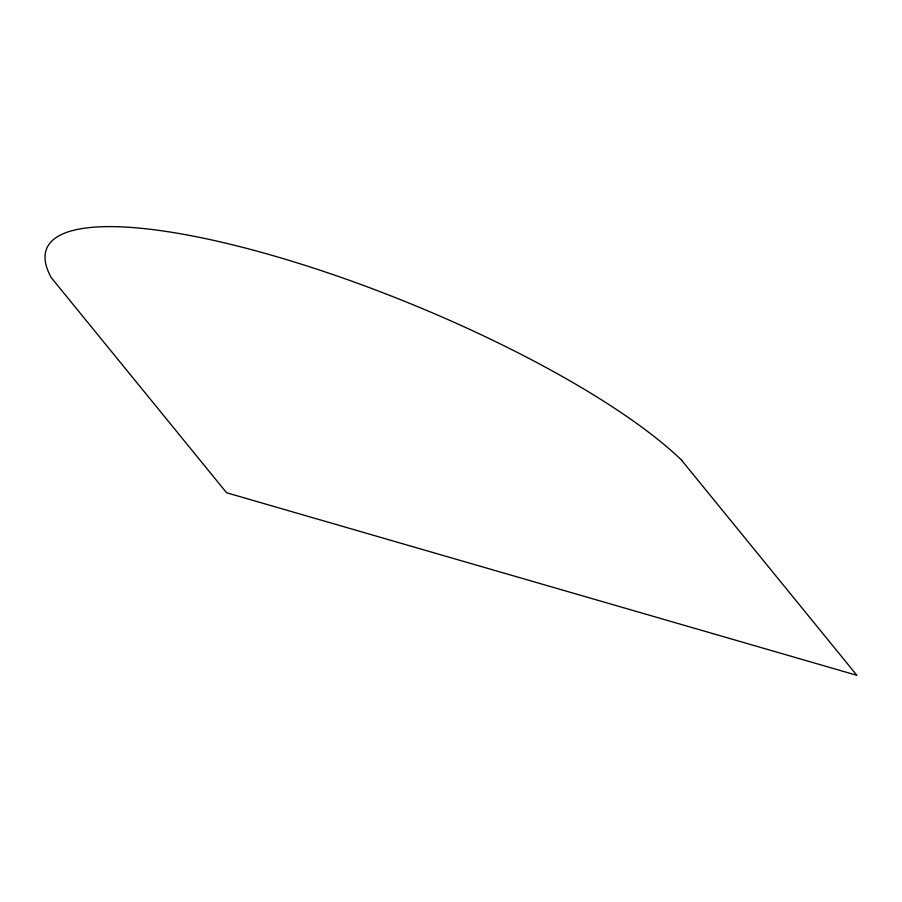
<?xml version="1.0" encoding="UTF-8"?>
<svg xmlns="http://www.w3.org/2000/svg" width="902" height="902" viewBox="0 0 902 902"><rect width="100%" height="100%" fill="white"/><g stroke="black" fill="none" stroke-linecap="round" stroke-linejoin="round"><path stroke-width="1.35" d="M681.585 460.212L856.9 675.316L226.594 492.763L51.279 277.658A360.011 87.099 22.3 0 1 274.433 256.033A360.011 87.099 22.3 0 1 681.675 460.234"/></g></svg>
